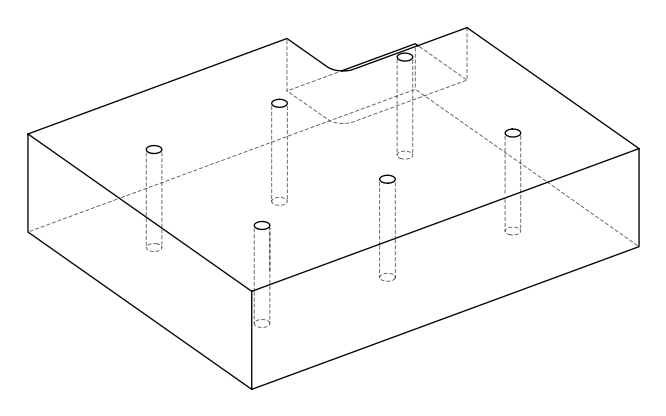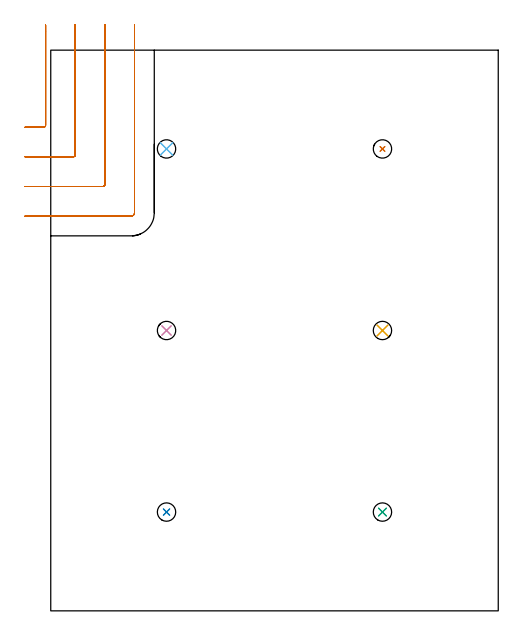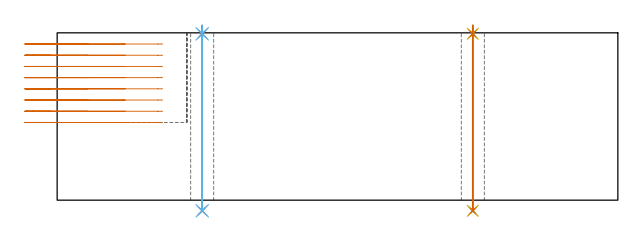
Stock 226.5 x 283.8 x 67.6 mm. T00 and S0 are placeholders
(PLAN: 13 operations, 2 tool changes, 9.6 min)
(1 MILL_CORNER_NOTCH_RECTANGULAR | CORNER_NOTCH_RECTANGULAR | UGT0201_094 | Follow Part, ap 5, ae 75% | 7.67 min | 177253 mm3)
(2 SPOT_DRILL | STEP1HOLE | NXT0321_9005460120000 | 0.03 min | 13 mm3)
(3 SPOT_DRILL_1 | STEP1HOLE_1 | NXT0321_9005460120000 | 0.03 min | 5 mm3)
(4 SPOT_DRILL_2 | STEP1HOLE_2 | NXT0321_9005460120000 | 0.03 min | 1 mm3)
(5 SPOT_DRILL_3 | STEP1HOLE_3 | NXT0321_9005460120000 | 0.03 min | 8 mm3)
(6 SPOT_DRILL_4 | STEP1HOLE_4 | NXT0321_9005460120000 | 0.03 min | 6 mm3)
(7 SPOT_DRILL_5 | STEP1HOLE_5 | NXT0321_9005460120000 | 0.03 min | 4 mm3)
(8 DRILL_THROUGH_HOLE_INTO_CENTER | STEP1HOLE | UGT0301_208 | 0.3 min | 4580 mm3)
(9 DRILL_THROUGH_HOLE_INTO_CENTER_1 | STEP1HOLE_1 | UGT0301_208 | 0.3 min | 4578 mm3)
(10 DRILL_THROUGH_HOLE_INTO_CENTER_2 | STEP1HOLE_2 | UGT0301_208 | 0.3 min | 4574 mm3)
(11 DRILL_THROUGH_HOLE_INTO_CENTER_3 | STEP1HOLE_3 | UGT0301_208 | 0.3 min | 4585 mm3)
(12 DRILL_THROUGH_HOLE_INTO_CENTER_4 | STEP1HOLE_4 | UGT0301_208 | 0.3 min | 4573 mm3)
(13 DRILL_THROUGH_HOLE_INTO_CENTER_5 | STEP1HOLE_5 | UGT0301_208 | 0.3 min | 4578 mm3)
(TOOL UGT0201_094 | End mill 20 mm | D20 FL38 Z4)
(TOOL NXT0321_9005460120000 | NC Spot Drill, 142deg, 12mm, Carbide, Uncoated | D12 PA142 FL30 Z2)
(TOOL UGT0301_208 | Twist Drill 9.3 mm | D9.3 PA118 FL78 Z2)
(OP 1 MILL_CORNER_NOTCH_RECTANGULAR)
G17 G21 G94 G90
T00 M6
G54
G17 G0 G90 X-13. Y244.8 S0 M3
G43 Z77.6 H0
Z63.075
G94 G1 X-10. F250.
X-3.595 F500.
G3 X-2.6 Y245.795 R1.
G1 Y293.456
Y296.456 F250.
G0 Z77.6
X-13. Y229.8
Z63.075
G1 X-10.
X11.404 F500.
G3 X12.4 Y230.796 R1.
G1 Y293.8
Y296.8 F250.
G0 Z77.6
X-13. Y214.8
Z63.075
G1 X-10.
X26.404 F500.
G3 X27.4 Y215.796 R1.
G1 Y293.8
Y296.8 F250.
G0 Z77.6
X-13. Y199.8
Z63.075
G1 X-10.
X40.7 F500.
G3 X42.4 Y201.5 R1.7
G1 Y293.8
Y296.8 F250.
G0 Z77.6
X-13. Y244.8
Z58.55
G1 X-10.
X-3.595 F500.
G3 X-2.6 Y245.795 R1.
G1 Y293.456
Y296.456 F250.
G0 Z77.6
X-13. Y229.8
Z58.55
G1 X-10.
X11.404 F500.
G3 X12.4 Y230.796 R1.
G1 Y293.8
Y296.8 F250.
G0 Z77.6
X-13. Y214.8
Z58.55
G1 X-10.
X26.404 F500.
G3 X27.4 Y215.796 R1.
G1 Y293.8
Y296.8 F250.
G0 Z77.6
X-13. Y199.8
Z58.55
G1 X-10.
X40.7 F500.
G3 X42.4 Y201.5 R1.7
G1 Y293.8
Y296.8 F250.
G0 Z77.6
X-13. Y244.8
Z54.025
G1 X-10.
X-3.595 F500.
G3 X-2.6 Y245.795 R1.
G1 Y293.456
Y296.456 F250.
G0 Z77.6
X-13. Y229.8
Z54.025
G1 X-10.
X11.404 F500.
G3 X12.4 Y230.796 R1.
G1 Y293.8
Y296.8 F250.
G0 Z77.6
X-13. Y214.8
Z54.025
G1 X-10.
X26.404 F500.
G3 X27.4 Y215.796 R1.
G1 Y293.8
Y296.8 F250.
G0 Z77.6
X-13. Y199.8
Z54.025
G1 X-10.
X40.7 F500.
G3 X42.4 Y201.5 R1.7
G1 Y293.8
Y296.8 F250.
G0 Z77.6
X-13. Y244.8
Z49.5
G1 X-10.
X-3.595 F500.
G3 X-2.6 Y245.795 R1.
G1 Y293.456
Y296.456 F250.
G0 Z77.6
X-13. Y229.8
Z49.5
G1 X-10.
X11.404 F500.
G3 X12.4 Y230.796 R1.
G1 Y293.8
Y296.8 F250.
G0 Z77.6
X-13. Y214.8
Z49.5
G1 X-10.
X26.404 F500.
G3 X27.4 Y215.796 R1.
G1 Y293.8
Y296.8 F250.
G0 Z77.6
X-13. Y199.8
Z49.5
G1 X-10.
X40.7 F500.
G3 X42.4 Y201.5 R1.7
G1 Y293.8
Y296.8 F250.
G0 Z77.6
X-13. Y244.8
Z44.975
G1 X-10.
X-3.595 F500.
G3 X-2.6 Y245.795 R1.
G1 Y293.456
Y296.456 F250.
G0 Z77.6
X-13. Y229.8
Z44.975
G1 X-10.
X11.404 F500.
G3 X12.4 Y230.796 R1.
G1 Y293.8
Y296.8 F250.
G0 Z77.6
X-13. Y214.8
Z44.975
G1 X-10.
X26.404 F500.
G3 X27.4 Y215.796 R1.
G1 Y293.8
Y296.8 F250.
G0 Z77.6
X-13. Y199.8
Z44.975
G1 X-10.
X40.7 F500.
G3 X42.4 Y201.5 R1.7
G1 Y293.8
Y296.8 F250.
G0 Z77.6
X-13. Y244.8
Z40.45
G1 X-10.
X-3.595 F500.
G3 X-2.6 Y245.795 R1.
G1 Y293.456
Y296.456 F250.
G0 Z77.6
X-13. Y229.8
Z40.45
G1 X-10.
X11.404 F500.
G3 X12.4 Y230.796 R1.
G1 Y293.8
Y296.8 F250.
G0 Z77.6
X-13. Y214.8
Z40.45
G1 X-10.
X26.404 F500.
G3 X27.4 Y215.796 R1.
G1 Y293.8
Y296.8 F250.
G0 Z77.6
X-13. Y199.8
Z40.45
G1 X-10.
X40.7 F500.
G3 X42.4 Y201.5 R1.7
G1 Y293.8
Y296.8 F250.
G0 Z77.6
X-13. Y244.8
Z35.925
G1 X-10.
X-3.595 F500.
G3 X-2.6 Y245.795 R1.
G1 Y293.456
Y296.456 F250.
G0 Z77.6
X-13. Y229.8
Z35.925
G1 X-10.
X11.404 F500.
G3 X12.4 Y230.796 R1.
G1 Y293.8
Y296.8 F250.
G0 Z77.6
X-13. Y214.8
Z35.925
G1 X-10.
X26.404 F500.
G3 X27.4 Y215.796 R1.
G1 Y293.8
Y296.8 F250.
G0 Z77.6
X-13. Y199.8
Z35.925
G1 X-10.
X40.7 F500.
G3 X42.4 Y201.5 R1.7
G1 Y293.8
Y296.8 F250.
G0 Z77.6
X-13. Y244.8
Z31.4
G1 X-10.
X-3.595 F500.
G3 X-2.6 Y245.795 R1.
G1 Y293.456
Y296.456 F250.
G0 Z77.6
X-13. Y229.8
Z31.4
G1 X-10.
X11.404 F500.
G3 X12.4 Y230.796 R1.
G1 Y293.8
Y296.8 F250.
G0 Z77.6
X-13. Y214.8
Z31.4
G1 X-10.
X26.404 F500.
G3 X27.4 Y215.796 R1.
G1 Y293.8
Y296.8 F250.
G0 Z77.6
X-13. Y199.8
Z31.4
G1 X-10.
X40.7 F500.
G3 X42.4 Y201.5 R1.7
G1 Y293.8
Y296.8 F250.
G0 Z77.6
M5
M2
(OP 2 SPOT_DRILL)
G17 G21 G94 G90
T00 M6
G54
G17 G0 G90 X58.6 Y50. S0 M3
G43 Z77.6 H0
G94 G81 G98 Z67.2 F250. R70.6
G80
M5
M2
(OP 3 SPOT_DRILL_1)
G17 G21 G94 G90
T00 M6
G54
G17 G0 G90 X167.9 Y50. S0 M3
G43 Z77.6 H0
G94 G81 G98 Z67.2 F250. R70.6
G80
M5
M2
(OP 4 SPOT_DRILL_2)
G17 G21 G94 G90
T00 M6
G54
G17 G0 G90 X58.6 Y141.9 S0 M3
G43 Z77.6 H0
G94 G81 G98 Z67.2 F250. R70.6
G80
M5
M2
(OP 5 SPOT_DRILL_3)
G17 G21 G94 G90
T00 M6
G54
G17 G0 G90 X167.9 Y141.9 S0 M3
G43 Z77.6 H0
G94 G81 G98 Z67.2 F250. R70.6
G80
M5
M2
(OP 6 SPOT_DRILL_4)
G17 G21 G94 G90
T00 M6
G54
G17 G0 G90 X58.6 Y233.8 S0 M3
G43 Z77.6 H0
G94 G81 G98 Z67.2 F250. R70.6
G80
M5
M2
(OP 7 SPOT_DRILL_5)
G17 G21 G94 G90
T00 M6
G54
G17 G0 G90 X167.9 Y233.8 S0 M3
G43 Z77.6 H0
G94 G81 G98 Z67.2 F250. R70.6
G80
M5
M2
(OP 8 DRILL_THROUGH_HOLE_INTO_CENTER)
G17 G21 G94 G90
T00 M6
G54
G17 G0 G90 X58.6 Y50. S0 M3
G43 Z77.6 H0
G94 G73 G98 Z-4.294 F250. Q8.987 R69.6
G80
M5
M2
(OP 9 DRILL_THROUGH_HOLE_INTO_CENTER_1)
G17 G21 G94 G90
T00 M6
G54
G17 G0 G90 X167.9 Y50. S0 M3
G43 Z77.6 H0
G94 G73 G98 Z-4.294 F250. Q8.987 R69.6
G80
M5
M2
(OP 10 DRILL_THROUGH_HOLE_INTO_CENTER_2)
G17 G21 G94 G90
T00 M6
G54
G17 G0 G90 X58.6 Y141.9 S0 M3
G43 Z77.6 H0
G94 G73 G98 Z-4.294 F250. Q8.987 R69.6
G80
M5
M2
(OP 11 DRILL_THROUGH_HOLE_INTO_CENTER_3)
G17 G21 G94 G90
T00 M6
G54
G17 G0 G90 X167.9 Y141.9 S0 M3
G43 Z77.6 H0
G94 G73 G98 Z-4.294 F250. Q8.987 R69.6
G80
M5
M2
(OP 12 DRILL_THROUGH_HOLE_INTO_CENTER_4)
G17 G21 G94 G90
T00 M6
G54
G17 G0 G90 X58.6 Y233.8 S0 M3
G43 Z77.6 H0
G94 G73 G98 Z-4.294 F250. Q8.987 R69.6
G80
M5
M2
(OP 13 DRILL_THROUGH_HOLE_INTO_CENTER_5)
G17 G21 G94 G90
T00 M6
G54
G17 G0 G90 X167.9 Y233.8 S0 M3
G43 Z77.6 H0
G94 G73 G98 Z-4.294 F250. Q8.987 R69.6
G80
M5
M2
